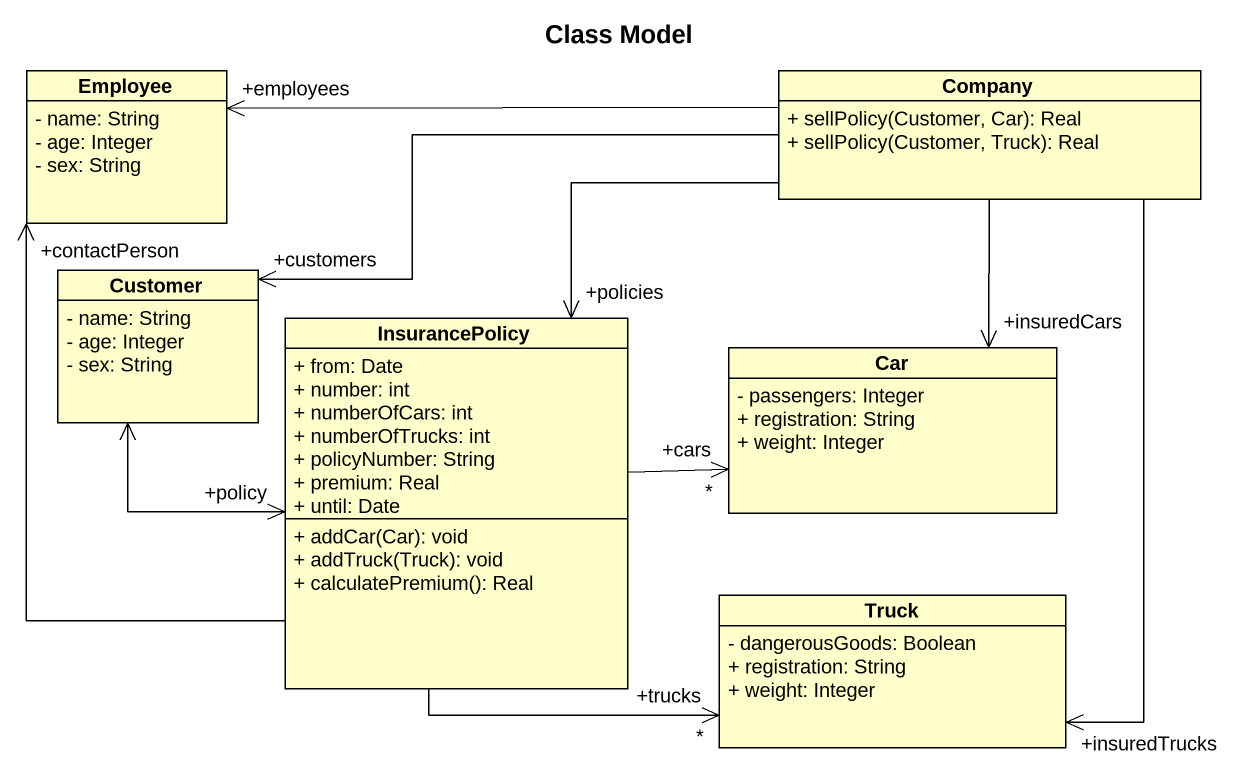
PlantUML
@startuml
title Class Model
hide circle
hide empty members
skinparam classAttributeIconSize 0
class Employee {
  - name: String
  - age: Integer
  - sex: String
}
class Company {
  + sellPolicy(Customer, Car): Real
  + sellPolicy(Customer, Truck): Real
}
class Customer {
  - name: String
  - age: Integer
  - sex: String
}
class InsurancePolicy {
  + from: Date
  + number: int
  + numberOfCars: int
  + numberOfTrucks: int
  + policyNumber: String
  + premium: Real
  + until: Date
  + addCar(Car): void
  + addTruck(Truck): void
  + calculatePremium(): Real
}
class Car {
  - passengers: Integer
  + registration: String
  + weight: Integer
}
class Truck {
  - dangerousGoods: Boolean
  + registration: String
  + weight: Integer
}
Company -left-> "+employees" Employee
Company -left-> "+customers" Customer
Company --> "+policies" InsurancePolicy
Company --> "+insuredCars" Car
Company --> "+insuredTrucks" Truck
Customer <-right-> "+policy" InsurancePolicy
InsurancePolicy -up-> "+contactPerson" Employee
InsurancePolicy -right-> "+cars\n*" Car
InsurancePolicy -right-> "+trucks\n*" Truck
@enduml
